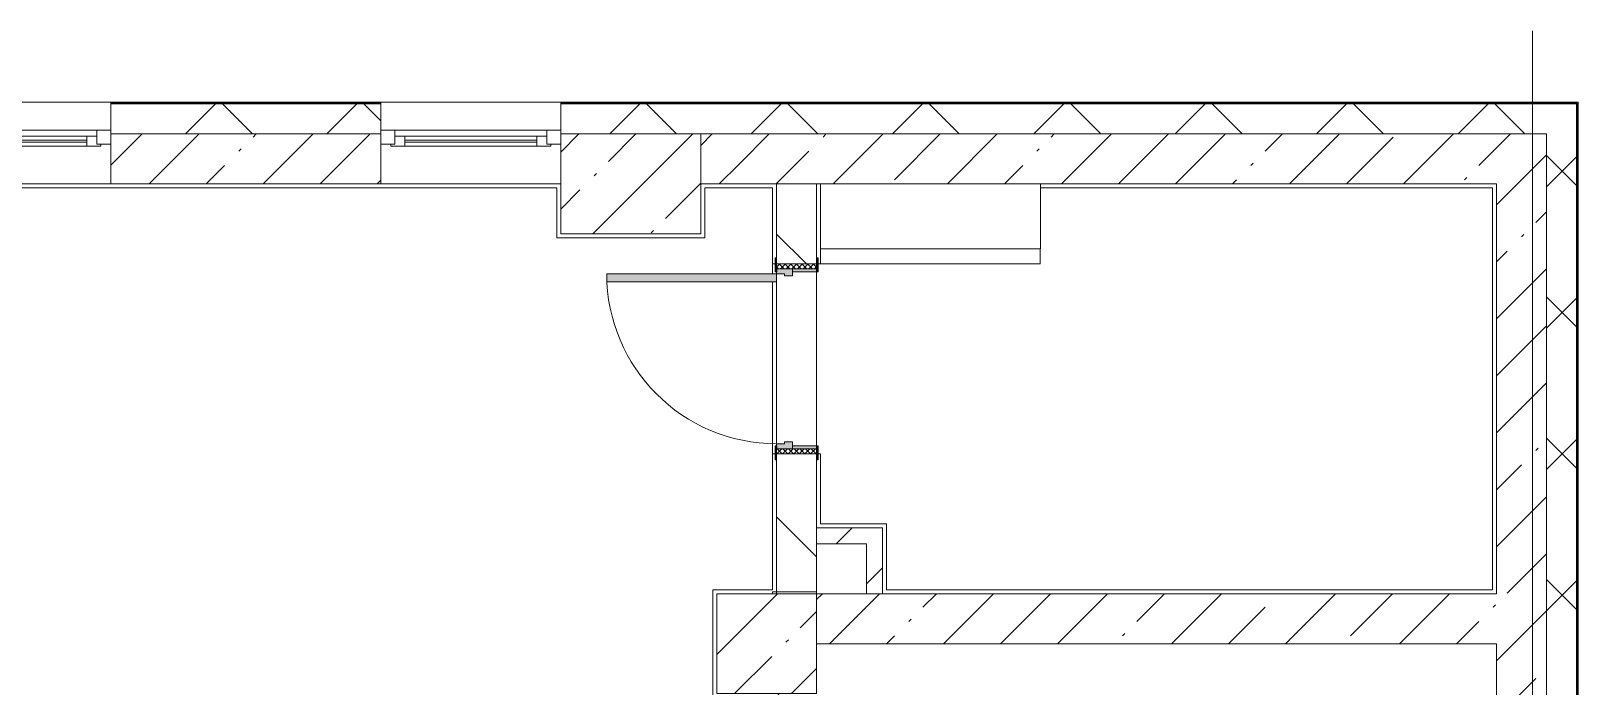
# Model space of a CAD drawing. Header units: millimetres. Extents: x 957 to 228198, y -8553 to 29000.
# Drawn here: x 218689 to 226426, y 18638 to 21915 of the extents above; entities that cross this region are included whole.
import ezdxf

# ---------------------------------------------------------------- set-up
doc = ezdxf.new("R2010")
doc.units = ezdxf.units.MM
for name, color, linetype, lineweight, true_color in [('A-DOOR-2', 7, 'Continuous', 5, 0xaaaaaa), ('A-DOOR-3', 7, 'Continuous', 5, 0xe2e2e2), ('A-DOOR-FRAM-3', 7, 'Continuous', 5, 0xe2e2e2), ('A-DOOR-FRAM-4', 7, 'Continuous', 5, 0xaaaaaa), ('A-FLOR-2', 7, 'Continuous', 5, 0xaaaaaa)]:
    doc.layers.add(name, color=color, linetype=linetype, lineweight=lineweight, true_color=true_color)
for name, color, linetype, lineweight in [('A-GLAZ-2', 7, 'Continuous', 5), ('A-WALL', 7, 'Continuous', 9), ('A-WALL-2', 7, 'Continuous', 5), ('I-WALL-3', 7, 'Continuous', 5), ('S-COLS-1', 7, 'Continuous', 5), ('Оси', 7, 'Continuous', 9)]:
    doc.layers.add(name, color=color, linetype=linetype, lineweight=lineweight)
pattern_1 = [(45, (101188.1, 0), (-285.1231, 285.1231), []), (45, (101473.2, 0), (-285.1231, 285.1231), [504.031, -100.806, 16.764, -84.042])]
pattern_2 = [(45, (101188.1, 0), (-353.5534, 353.5534), []), (135, (101188.1, 0), (-353.5534, -353.5534), [])]
pattern_3 = [(45, (101188.1, 0), (-176.7767, 176.7767), [])]

# ---------------------------------------------------------------- blocks, each defined once
blk = doc.blocks.new('120_Окно_СКБ_1Ст - 120_Окно_СКБ_1Ст 900х2500_h_ с форточкой-22876038-3_2_2_птичка')
at = {"layer": 'A-GLAZ-2'}
for p, q in [((-450, -127), (-450, -57)), ((-450, -57), (-380, -57)), ((450, -57), (-450, -57)), ((-380, -57), (-380, -127)), ((380, -127), (380, -57)), ((380, -57), (450, -57)), ((450, -57), (450, -127)), ((-380, -127), (-450, -127)), ((-450, -127), (-400, -127)), ((-380, -127), (-400, -127)), ((-400, -127), (-400, -137)), ((-400, -137), (400, -137)), ((400, -137), (-400, -137)), ((380, -87), (-380, -87)), ((-380, -87), (-380, -127)), ((-330, -137), (-330, -87)), ((-330, -107), (330, -107)), ((330, -117), (-330, -117)), ((330, -137), (330, -87)), ((380, -127), (380, -87)), ((450, -127), (380, -127)), ((400, -127), (380, -127)), ((400, -127), (450, -127)), ((400, -137), (400, -127))]:
    blk.add_line(p, q, dxfattribs=at)
blk = doc.blocks.new('110_Дверь_СКБ_1Ст_Внутренняя1 - Д-8 950x2100h_охрана-V303-3_2_2_птичка')
at = {"layer": 'A-DOOR-2'}
h = blk.add_hatch(dxfattribs=at)
h.set_pattern_fill('FP_87', color=256, style=0, pattern_type=2)
h.set_pattern_definition([(135, (1826.41, 164.685), (-14.14214, -14.14214), []), (225, (1826.41, 164.685), (14.14214, -14.14214), [])])
h.paths.add_polyline_path([(462.5, -100), (487.5, -100), (487.5, 100), (462.5, 100)])
at = {"layer": 'A-DOOR-3'}
h = blk.add_hatch(color=256, dxfattribs=at)
h.paths.add_polyline_path([(-437.5, 20), (-402.5, 20), (-402.5, 60), (-412.5, 60), (-412.5, 100), (-437.5, 100)])
h.paths.add_polyline_path([(427.5, 20), (462.5, 20), (462.5, 100), (437.5, 100), (437.5, 60), (427.5, 60), (427.5, 44)])
at = {"layer": 'A-DOOR-FRAM-3'}
for points in [[(397.5, 417.5), (397.5, 100), (437.5, 100), (437.5, 950), (397.5, 950), (397.5, 420)], [(-492.5, 108), (-492.5, 100), (-422.5, 100), (-422.5, 108), (-462.5, 108)], [(447.5, 100), (517.5, 100), (517.5, 108), (447.5, 108)], [(-437.5, -100), (-422.5, -100), (-422.5, 20), (-437.5, 20)], [(447.5, -100), (462.5, -100), (462.5, 20), (447.5, 20)], [(-492.5, -108), (-422.5, -108), (-422.5, -100), (-492.5, -100)], [(447.5, -108), (517.5, -108), (517.5, -100), (447.5, -100)]]:
    blk.add_hatch(color=256, dxfattribs=at).paths.add_polyline_path(points)
at = {"layer": 'A-DOOR-FRAM-4'}
h = blk.add_hatch(dxfattribs=at)
h.set_pattern_fill('FP_88', color=256, style=0, pattern_type=2)
h.set_pattern_definition([(45, (-296.384, 164.685), (-14.1421, 14.1421), []), (135, (-296.384, 164.685), (-14.1421, -14.1421), [])])
h.paths.add_polyline_path([(-462.5, -100), (-437.5, -100), (-437.5, 100), (-462.5, 100)])
at = {"layer": 'A-DOOR-2'}
for p, q in [((437.5, 950), (397.5, 950)), ((397.5, 950), (397.5, 100)), ((437.5, 100), (437.5, 950)), ((397.5, 100), (437.5, 100))]:
    blk.add_line(p, q, dxfattribs=at)
blk.add_arc((437.5, 100), 850, 90, 180, dxfattribs=at)
at = {"layer": 'A-DOOR-FRAM-4'}
for p, q in [((-422.5, 108), (-492.5, 108)), ((-492.5, 108), (-492.5, 100)), ((-492.5, 100), (-422.5, 100)), ((-437.5, 100), (-462.5, 100)), ((-462.5, 100), (-462.5, -100)), ((-412.5, 100), (-437.5, 100)), ((-437.5, 100), (-437.5, 20)), ((-437.5, -100), (-437.5, 100)), ((-422.5, 100), (-437.5, 100)), ((-437.5, 100), (-437.5, 99)), ((-437.5, 99), (-422.5, 99)), ((-422.5, 100), (-422.5, 108)), ((-422.5, 99), (-422.5, 100)), ((-412.5, 60), (-412.5, 100)), ((437.5, 100), (437.5, 60)), ((462.5, 100), (437.5, 100)), ((517.5, 108), (447.5, 108)), ((447.5, 108), (447.5, 100)), ((462.5, 100), (447.5, 100)), ((447.5, 100), (447.5, 99)), ((447.5, 100), (517.5, 100)), ((447.5, 99), (462.5, 99)), ((462.5, 20), (462.5, 100)), ((487.5, 100), (462.5, 100)), ((462.5, 100), (462.5, -100)), ((462.5, 99), (462.5, 100)), ((487.5, -100), (487.5, 100)), ((517.5, 100), (517.5, 108)), ((-437.5, 20), (-402.5, 20)), ((-422.5, 20), (-437.5, 20)), ((-437.5, 20), (-437.5, -100)), ((-422.5, -100), (-422.5, 20)), ((-402.5, 60), (-412.5, 60)), ((-402.5, 20), (-402.5, 60)), ((437.5, 60), (427.5, 60)), ((427.5, 60), (427.5, 20)), ((427.5, 20), (462.5, 20)), ((462.5, 20), (447.5, 20)), ((447.5, 20), (447.5, -100)), ((462.5, -100), (462.5, 20)), ((-422.5, -100), (-492.5, -100)), ((-492.5, -100), (-492.5, -108)), ((-492.5, -108), (-422.5, -108)), ((-462.5, -100), (-437.5, -100)), ((-437.5, -100), (-422.5, -100)), ((-422.5, -108), (-422.5, -100)), ((447.5, -100), (462.5, -100)), ((517.5, -100), (447.5, -100)), ((447.5, -100), (447.5, -108)), ((447.5, -108), (517.5, -108)), ((462.5, -100), (487.5, -100)), ((517.5, -108), (517.5, -100))]:
    blk.add_line(p, q, dxfattribs=at)
blk = doc.blocks.new('120_Окно_СКБ_1Ст - 120_Окно_СКБ_1Ст 900х2500_h_ с форточкой-V294-3_2_2_птичка')
at = {"layer": 'A-GLAZ-2'}
for p, q in [((-450, -127), (-450, -57)), ((-450, -57), (-380, -57)), ((450, -57), (-450, -57)), ((-380, -57), (-380, -127)), ((380, -127), (380, -57)), ((380, -57), (450, -57)), ((450, -57), (450, -127)), ((-380, -127), (-450, -127)), ((-450, -127), (-400, -127)), ((-380, -127), (-400, -127)), ((-400, -127), (-400, -137)), ((-400, -137), (400, -137)), ((400, -137), (-400, -137)), ((380, -87), (-380, -87)), ((-380, -87), (-380, -127)), ((-330, -137), (-330, -87)), ((-330, -107), (330, -107)), ((330, -117), (-330, -117)), ((330, -137), (330, -87)), ((380, -127), (380, -87)), ((450, -127), (380, -127)), ((400, -127), (380, -127)), ((400, -127), (449.8, -127)), ((400, -137), (400, -127))]:
    blk.add_line(p, q, dxfattribs=at)
blk = doc.blocks.new('BSC_Колонна _Прямоугольная - 700х500-23282984-3_2_2_птичка')
at = {"layer": 'S-COLS-1'}
h = blk.add_hatch(dxfattribs=at)
h.set_pattern_fill('FP_110', color=256, style=0, pattern_type=2)
h.set_pattern_definition([(45, (-120500, -21150), (-285.1231, 285.1231), []), (45, (-120214.88, -21150), (-285.1231, 285.1231), [504.031, -100.806, 16.764, -84.042])])
h.paths.add_polyline_path([(350, -250), (350, 250), (-350, 250), (-350, -250), (-241.2, -250)])
for p, q in [((350, 250), (-350, 250)), ((-350, 250), (-350, -250)), ((350, -250), (350, 250)), ((-350, -250), (350, -250))]:
    blk.add_line(p, q, dxfattribs=at)
blk = doc.blocks.new('BSC_Колонна _Прямоугольная - 500х500-V370-3_2_2_птичка')
at = {"layer": 'S-COLS-1'}
h = blk.add_hatch(dxfattribs=at)
h.set_pattern_fill('FP_130', color=256, style=0, pattern_type=2)
h.set_pattern_definition([(45, (-121180, -18850), (-285.1231, 285.1231), []), (45, (-120894.88, -18850), (-285.1231, 285.1231), [504.031, -100.806, 16.764, -84.042])])
h.paths.add_polyline_path([(50, -250), (250, -250), (249.6, 250), (-250, 250), (-250, -250), (30, -250)])
for p, q in [((250, 250), (-250, 250)), ((-250, 250), (-250, -250)), ((250, -250), (250, 250)), ((-250, -250), (250, -250))]:
    blk.add_line(p, q, dxfattribs=at)
blk = doc.blocks.new('Зашивка приборов отопления43 - Зашивка приборов отопления-33398518-3_2_2_птичка')
at = {"layer": 'A-WALL-2'}
for p, q in [((121290.8, 18994.6), (121290.8, 18669.6)), ((122390.8, 18669.6), (122390.8, 18994.6)), ((121290.8, 18669.6), (122390.8, 18669.6)), ((122389.3, 18669.6), (121290.8, 18669.6)), ((121290.8, 18669.6), (121290.8, 18594.6)), ((122389.3, 18594.6), (122389.3, 18669.6)), ((121290.8, 18594.6), (122389.3, 18594.6))]:
    blk.add_line(p, q, dxfattribs=at)

msp = doc.modelspace()

# ---------------------------------------------------------------- hatches: boundary and pattern name
at = {"layer": 'A-WALL-2'}
h = msp.add_hatch(dxfattribs=at)
h.set_pattern_fill('FP_85', color=256, style=0, pattern_type=2)
h.set_pattern_definition(pattern_2)
h.paths.add_polyline_path([(212238.1, 21400), (212438.1, 21400), (212438.1, 21550), (211138.5, 21550), (211138.5, 21400), (212124.8, 21400)])
h.paths.add_polyline_path([(194498.1, 21400), (194498.1, 21550), (194478.1, 21545.4), (194478.1, 21400)])
h.paths.add_polyline_path([(201848.1, 21400), (202338.1, 21400), (202338.1, 21550), (197798.1, 21550), (197798.1, 21400), (201768.1, 21400)])
h.paths.add_polyline_path([(204638.1, 21400), (205838.3, 21400), (205838.3, 21550), (204638.1, 21550), (204638.1, 21520)])
h.paths.add_polyline_path([(206738.3, 21400), (208038.5, 21400), (208038.5, 21550), (206738.3, 21550), (206738.3, 21508.4)])
h.paths.add_polyline_path([(210238.5, 21400), (210238.5, 21550), (208938.5, 21550), (208938.5, 21400)])
h.paths.add_polyline_path([(220438.3, 21400), (220438.3, 21550), (219088.5, 21550), (219088.5, 21400), (219582.4, 21400)])
h.paths.add_polyline_path([(223311.3, 21400), (226418.1, 21400), (226418.1, 21550), (221338.3, 21550), (221338.3, 21400), (222618.1, 21400)])
h.paths.add_polyline_path([(218188.5, 21400), (218188.5, 21550), (217318.5, 21550), (217318.5, 21400), (217718, 21400)])
h.paths.add_polyline_path([(215888.5, 21400), (215888.5, 21550), (214738.1, 21550), (214738.1, 21400), (215853.6, 21400)])
h = msp.add_hatch(dxfattribs=at)
h.set_pattern_fill('FP_85', color=256, style=0, pattern_type=2)
h.set_pattern_definition(pattern_2)
h.paths.add_polyline_path([(226418.1, -250), (226418.1, 7700), (226268.1, 7700), (226270.9, -250), (226309.8, -250)])
h.paths.add_polyline_path([(226334.2, 8900), (226418.1, 8900), (226418.1, 10820), (226268.1, 10820), (226268.1, 8900)])
h.paths.add_polyline_path([(226268.1, 13120), (226418.1, 13120), (226418.1, 21400), (226268.1, 21400), (226268.1, 13534.8)])
at = {"layer": 'I-WALL-3'}
h = msp.add_hatch(dxfattribs=at)
h.set_pattern_fill('FP_81', color=256, style=0, pattern_type=2)
h.set_pattern_definition(pattern_1)
h.paths.add_polyline_path([(212287.1, 21150), (212438.1, 21150), (212438.1, 21400), (212238.1, 21400), (212238.1, 21150), (212282.6, 21150)])
h.paths.add_polyline_path([(222052, 21150), (222228.1, 21150), (222228.1, 21400), (222038.1, 21400), (222038.1, 21150)])
h.paths.add_polyline_path([(211533.2, 21150), (211538.1, 21151.7), (211538.1, 21400), (211138.5, 21400), (211138.5, 21150), (211523.1, 21150)])
h.paths.add_polyline_path([(214738.1, 21150), (215888.5, 21150), (215888.5, 21400), (214738.1, 21400)])
h.paths.add_polyline_path([(220438.3, 21150), (220438.3, 21400), (219088.5, 21400), (219088.5, 21150), (219582.4, 21150)])
h.paths.add_polyline_path([(218188.5, 21150), (218188.5, 21400), (217318.5, 21400), (217318.5, 21150), (217718, 21150)])
h.paths.add_polyline_path([(208938.5, 21150), (210238.5, 21150), (210238.5, 21400), (208938.5, 21400)])
h.paths.add_polyline_path([(207463.8, 21150), (208038.5, 21150), (208038.5, 21400), (207238.1, 21400), (207238.1, 21150), (207258.1, 21150)])
h.paths.add_polyline_path([(204667.2, 21150), (205838.3, 21150), (205838.3, 21400), (204638.1, 21400), (204638.1, 21150)])
h.paths.add_polyline_path([(202308.1, 21150), (202338.1, 21150), (202338.1, 21400), (201988.1, 21400), (201988.1, 21150), (202008.1, 21150)])
h = msp.add_hatch(dxfattribs=at)
h.set_pattern_fill('FP_81', color=256, style=0, pattern_type=2)
h.set_pattern_definition(pattern_1)
h.paths.add_polyline_path([(223311.3, 21150), (226018.1, 21150), (226018.1, 21400), (222228.1, 21400), (222228.1, 21150), (222638.1, 21150)])
h = msp.add_hatch(dxfattribs=at)
h.set_pattern_fill('FP_81', color=256, style=0, pattern_type=2)
h.set_pattern_definition(pattern_1)
h.paths.add_polyline_path([(226268.1, 10600), (226268.1, 10820), (226018.1, 10820), (226018.1, 10600), (226107.9, 10600)])
h.paths.add_polyline_path([(226268.1, 13120), (226268.1, 21400), (226018.1, 21400), (226018.7, 13120)])
h = msp.add_hatch(dxfattribs=at)
h.set_pattern_fill('FP_84', color=256, style=0, pattern_type=2)
h.set_pattern_definition([(135, (101188.1, 0), (-353.5534, -353.5534), [])])
h.paths.add_polyline_path([(222618.1, 19110), (222618.1, 19800), (222418.1, 19800), (222418.1, 19110), (222434.8, 19110)])
h.paths.add_polyline_path([(222618.1, 20750), (222618.1, 21150), (222418.1, 21150), (222418.1, 20750)])
h = msp.add_hatch(dxfattribs=at)
h.set_pattern_fill('FP_86', color=256, style=0, pattern_type=2)
h.set_pattern_definition(pattern_3)
h.paths.add_polyline_path([(222618.1, 19350), (222948.1, 19350), (222948.1, 19430), (222618.1, 19430)])
h = msp.add_hatch(dxfattribs=at)
h.set_pattern_fill('FP_86', color=256, style=0, pattern_type=2)
h.set_pattern_definition(pattern_3)
h.paths.add_polyline_path([(222868.1, 19100), (222948.1, 19100), (222948.1, 19350), (222868.1, 19350), (222868.1, 19106.5)])
h = msp.add_hatch(dxfattribs=at)
h.set_pattern_fill('FP_81', color=256, style=0, pattern_type=2)
h.set_pattern_definition(pattern_1)
h.paths.add_polyline_path([(222618.1, 10380), (222614, 10825), (222398.1, 10825), (222398.1, 10380)])
h.paths.add_polyline_path([(222618.1, 12225), (222618.1, 13400), (222398.1, 13400), (222398.1, 12225), (222568.1, 12225)])
h.paths.add_polyline_path([(222618.1, 13900), (222618.1, 18600), (222398.1, 18600), (222398.1, 13900), (222418.1, 13900)])
h.paths.add_polyline_path([(222617.7, 19100), (222618.1, 19100), (222618.1, 19110), (222398.1, 19110), (222398.1, 19100), (222418.1, 19100)])
h = msp.add_hatch(dxfattribs=at)
h.set_pattern_fill('FP_81', color=256, style=0, pattern_type=2)
h.set_pattern_definition(pattern_1)
h.paths.add_polyline_path([(226018.1, 18850), (226018.1, 19100), (222618.1, 19100), (222618.1, 18850), (225175.7, 18850)])

# ---------------------------------------------------------------- linework, layer by layer
at = {"layer": 'A-FLOR-2'}
for p, q in [((221318.3, 21130), (217308.5, 21130)), ((221318.3, 20880), (221318.3, 21130)), ((222398.1, 21130), (222058.1, 21130)), ((222058.1, 21130), (222058.1, 20880)), ((222398.1, 21130), (222398.1, 20700)), ((225998.1, 21130), (223738.1, 21130)), ((225998.1, 19120), (225998.1, 21130)), ((222058.1, 20880), (221318.3, 20880)), ((222410.1, 20750), (222398.1, 20750)), ((222638.1, 20750), (222626.1, 20750)), ((222398.1, 20660), (222398.1, 19120)), ((222398.1, 19800), (222410.1, 19800)), ((222626.1, 19800), (222638.1, 19800)), ((222638.1, 19800), (222638.1, 19450)), ((222638.1, 19450), (222968.1, 19450)), ((222968.1, 19450), (222968.1, 19120)), ((222098.1, 18580), (222098.1, 19120)), ((222098.1, 19120), (222398.1, 19120)), ((222968.1, 19120), (225998.1, 19120))]:
    msp.add_line(p, q, dxfattribs=at)
at = {"layer": 'A-WALL'}
for p, q in [((220438.3, 21553), (219088.5, 21553)), ((220438.3, 21550), (219088.5, 21550)), ((226421.1, 21553), (221338.3, 21553)), ((226418.1, 21550), (221338.3, 21550)), ((226418.1, 13120), (226418.1, 21550)), ((226421.1, 13120), (226421.1, 21553)), ((220438.3, 21400), (219088.5, 21400)), ((222038.1, 21400), (226018.1, 21400)), ((226268.1, 21400), (226268.1, 13120)), ((226268.1, 13120), (226268.1, 21400)), ((222618.1, 21150), (222418.1, 21150)), ((222618.1, 19430), (222618.1, 19350)), ((222868.1, 19100), (222948.1, 19100))]:
    msp.add_line(p, q, dxfattribs=at)
at = {"layer": 'A-WALL-2'}
for p, q in [((226426.1, 21558), (211138.5, 21558)), ((219088.5, 21558), (219088.5, 21400)), ((220438.3, 21400), (220438.3, 21558)), ((221338.3, 21558), (221338.3, 21400)), ((226426.1, -258), (226426.1, 21558)), ((226268.1, 21400), (226268.1, 21400))]:
    msp.add_line(p, q, dxfattribs=at)
at = {"layer": 'I-WALL-3'}
for p, q in [((219088.5, 21400), (219088.5, 21150)), ((220438.3, 21150), (220438.3, 21400)), ((226268.1, 21400), (226018.1, 21400)), ((217288.5, 21150), (221338.1, 21150)), ((222038.1, 21150), (222418.1, 21150)), ((222418.1, 21150), (222418.1, 20780)), ((222618.1, 20780), (222618.1, 21150)), ((222618.1, 21150), (226018.1, 21150)), ((226018.1, 21150), (226018.1, 19100)), ((222418.1, 19850), (222418.1, 20660)), ((222618.1, 20710), (222618.1, 19840)), ((222418.1, 19770), (222418.1, 19100)), ((222618.1, 19430), (222618.1, 19770)), ((222948.1, 19430), (222618.1, 19430)), ((222948.1, 19100), (222948.1, 19430)), ((222618.1, 19350), (222868.1, 19350)), ((222618.1, 19100), (222618.1, 19350)), ((222868.1, 19350), (222868.1, 19100)), ((222398.1, 19110), (222398.1, 19100)), ((222618.1, 19110), (222398.1, 19110)), ((222868.1, 19100), (222618.1, 19100)), ((226018.1, 19100), (222948.1, 19100)), ((222618.1, 18850), (226018.1, 18850)), ((226018.1, 18850), (226018.1, 10600))]:
    msp.add_line(p, q, dxfattribs=at)
at = {"layer": 'Оси'}
msp.add_line((226198.1, 10029.8), (226198.1, 21915.1), dxfattribs=at)

# ---------------------------------------------------------------- block references
at = {"layer": 'A-DOOR-2', "rotation": 89.99999999999987}
msp.add_blockref('110_Дверь_СКБ_1Ст_Внутренняя1 - Д-8 950x2100h_охрана-V303-3_2_2_птичка', (222518.1, 20262.5), dxfattribs=at)
at = {"layer": 'A-GLAZ-2'}
for name, p in [('120_Окно_СКБ_1Ст - 120_Окно_СКБ_1Ст 900х2500_h_ с форточкой-22876038-3_2_2_птичка', (218638.5, 21475)), ('120_Окно_СКБ_1Ст - 120_Окно_СКБ_1Ст 900х2500_h_ с форточкой-V294-3_2_2_птичка', (220888.3, 21475))]:
    msp.add_blockref(name, p, dxfattribs=at)
at = {"layer": 'A-WALL-2'}
msp.add_blockref('Зашивка приборов отопления43 - Зашивка приборов отопления-33398518-3_2_2_птичка', (101347.3, 2155.4), dxfattribs=at)
at = {"layer": 'S-COLS-1'}
for name, p in [('BSC_Колонна _Прямоугольная - 700х500-23282984-3_2_2_птичка', (221688.1, 21150)), ('BSC_Колонна _Прямоугольная - 500х500-V370-3_2_2_птичка', (222368.1, 18850))]:
    msp.add_blockref(name, p, dxfattribs=at)

doc.saveas('drawing.dxf')
